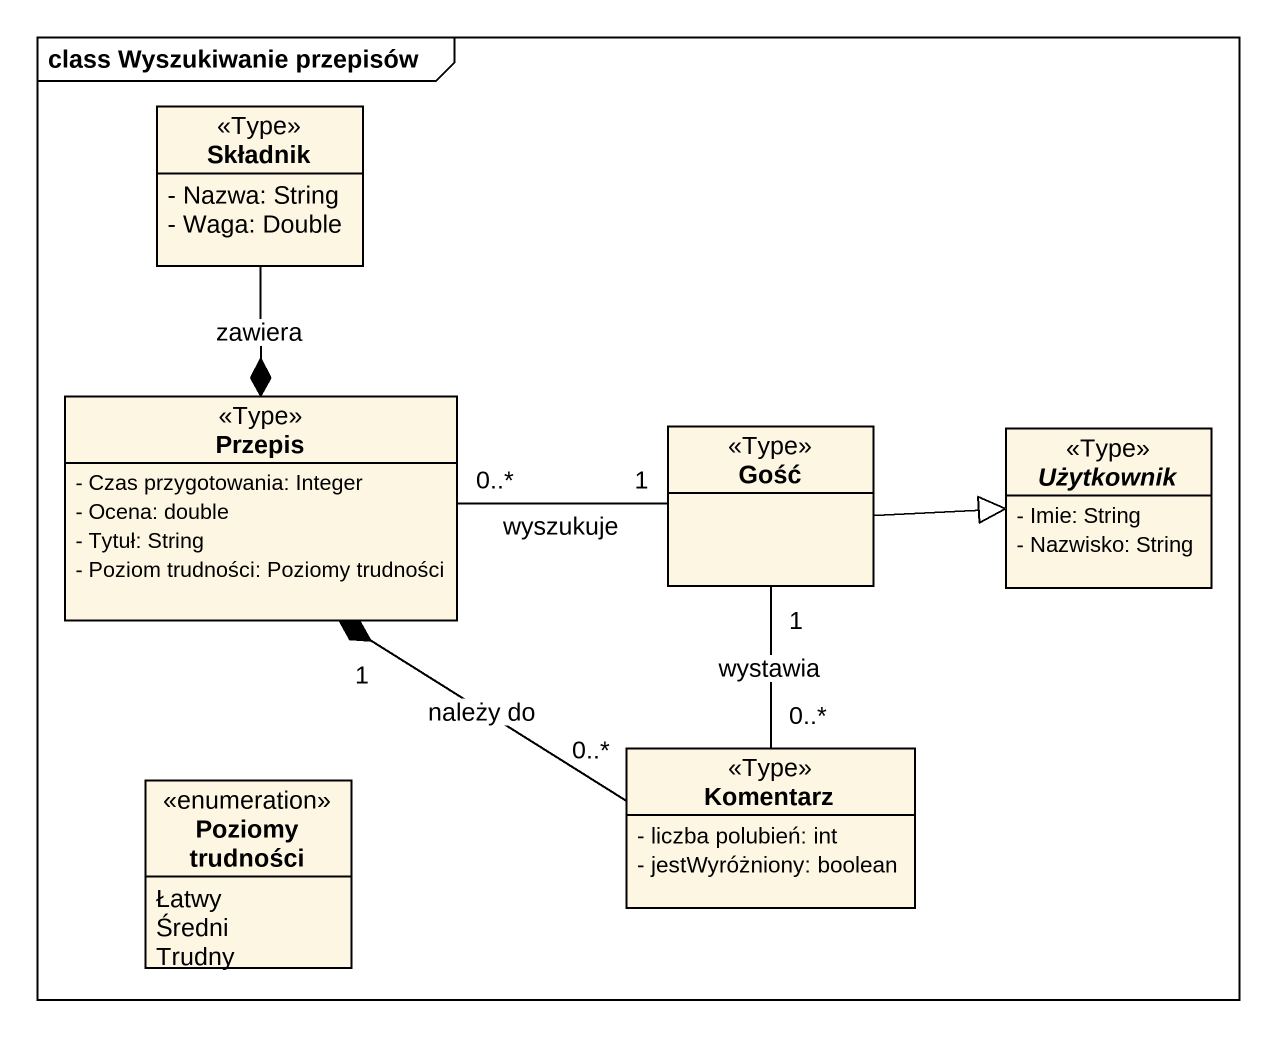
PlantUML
@startuml
mainframe class Wyszukiwanie przepisów
hide circle
hide empty members
skinparam classAttributeIconSize 0
class Składnik <<Type>> {
  - Nazwa: String
  - Waga: Double
}
class Przepis <<Type>> {
  - Czas przygotowania: Integer
  - Ocena: double
  - Tytuł: String
  - Poziom trudności: Poziomy trudności
}
class Gość <<Type>>
abstract class Użytkownik <<Type>> {
  - Imie: String
  - Nazwisko: String
}
enum "Poziomy trudności" as Poziomy_trudności {
  Łatwy
  Średni
  Trudny
}
class Komentarz <<Type>> {
  - liczba polubień: int
  - jestWyróżniony: boolean
}
Składnik --* Przepis : zawiera
Gość "1" -left- "0..*" Przepis : wyszukuje
Gość -right-|> Użytkownik
Gość "1" -- "0..*" Komentarz : wystawia
Komentarz "0..*" -up-* "1" Przepis : należy do
@enduml
